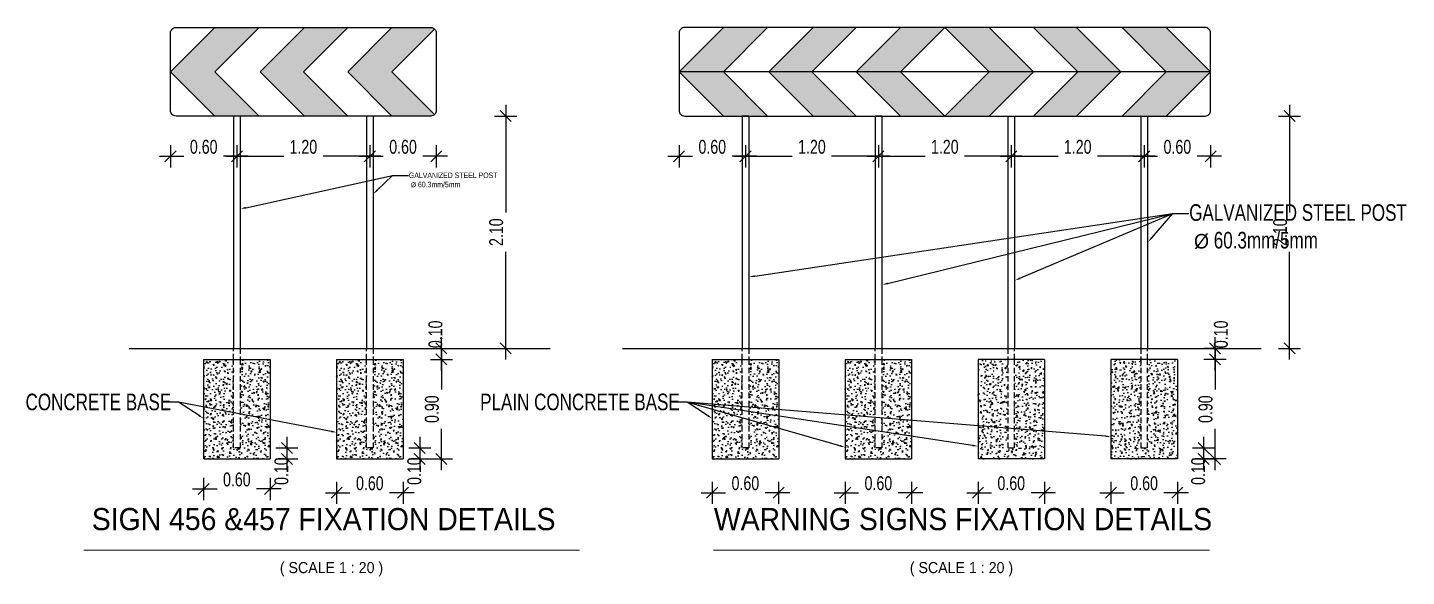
# Model space of a CAD drawing. Header units: metres. Extents: x 427982 to 431722, y 2905273 to 2906993.
# Drawn here: x 430946.5 to 431195.6, y 2905511 to 2905610.2 of the extents above; entities that cross this region are included whole.
import ezdxf
from ezdxf import colors
from ezdxf.entities.mleader import LeaderData, LeaderLine
from ezdxf.lldxf.tags import DXFTag
from ezdxf.math import Vec2, Vec3

# ---------------------------------------------------------------- set-up
doc = ezdxf.new("R2010")
doc.units = ezdxf.units.M
doc.linetypes.add('DASHED', pattern=[0.75, 0.5, -0.25])
doc.linetypes.add('TI-620 150-200', pattern=[2, 1, -1])
for name, color, linetype in [('TI-Dim 1000', 7, 'Continuous'), ('TI-MARKING', 7, 'Continuous'), ('TI-Text', 7, 'TI_PV'), ('TI-Veiw Ports', 3, 'Continuous')]:
    doc.layers.add(name, color=color, linetype=linetype)
doc.styles.add('DIM', font='simplex.shx')
doc.styles.add('JEREC', font='swisscl.ttf')
tags = doc.linetypes.add('TI-LE', pattern='A,66.702581,-0.059557,["L.E",DIM,S=1,R=0,X=0,Y=-0.439865],-2.345205,61.327337', length=130.43468).pattern_tags.tags
tags[6] = DXFTag(74, 10)
tags = doc.linetypes.add('TI_PV', pattern='A,48.055559,-0.517141,["P V",DIM,S=1.25,R=0,X=0,Y=-0.588432],-4.036816,22.390484', length=75).pattern_tags.tags
tags[6] = DXFTag(74, 10)
doc.dimstyles.new('TI 1000', dxfattribs={"dimtxt": 1.5, "dimasz": 1.25, "dimexe": 0.5, "dimexo": 0.5, "dimgap": 1, "dimtad": 0, "dimzin": 0, "dimdsep": 46, "dimtxsty": 'DIM', "dimblk": 'OBLIQUE', "dimcen": 0, "dimdle": 0.5, "dimclrd": 256, "dimclre": 256, "dimclrt": 256, "dimadec": 0, "dimazin": 0, "dimtfac": 1, "dimtix": 1, "dimtofl": 0, "dimtmove": 2, "dimatfit": 3, "dimldrblk": 'OBLIQUE', "dimfxl": 1, "dimfxlon": 1, "dimtvp": 0.666667, "dimtolj": 1, "dimtzin": 0, "dimlwd": -1, "dimlwe": -1, "dimarcsym": 0})
pattern_1 = [(50, (425161.2307, 2903555.1577), (2.15178055, -0.1882564), [0.225, -2.475]), (355, (425161.2307, 2903555.1577), (-0.416254, 2.2565764), [0.18, -1.98]), (100.451444, (425161.41, 2903555.142), (1.73552654, 2.06832), [0.1912206, -2.1034263]), (46.1842, (425161.2307, 2903555.7577), (3.201724, -0.4965578), [0.3375, -3.7125]), (96.635635, (425161.4975, 2903555.7164), (2.8039858, 2.9223558), [0.286831, -3.1551413]), (351.184164, (425161.2307, 2903555.7577), (2.8039858, 2.9223558), [0.27, -2.97]), (21, (425161.5307, 2903555.6077), (1.79072116, -1.20785667), [0.225, -2.475]), (326, (425161.5307, 2903555.6077), (0.729946, 2.1754501), [0.18, -1.98]), (71.451445, (425161.68, 2903555.507), (2.5206671, 0.96759346), [0.1912206, -2.1034263]), (37.5, (425161.2307, 2903555.1577), (0.03647957, 0.99868156), [0, -1.956, 0, -2.01, 0, -1.9875]), (7.5, (425161.2307, 2903555.1577), (0.78920861, 1.18323514), [0, -1.146, 0, -1.911, 0, -0.7575]), (327.5, (425160.5617, 2903555.1577), (1.60146731, -0.06766462), [0, -0.75, 0, -2.34, 0, -3.105]), (317.5, (425160.2617, 2903555.1577), (1.7495585, 0.30031495), [0, -0.975, 0, -1.554, 0, -2.205])]
pattern_2 = [(50, (425137.2307, 2903555.1577), (2.15178055, -0.1882564), [0.225, -2.475]), (355, (425137.2307, 2903555.1577), (-0.416254, 2.2565764), [0.18, -1.98]), (100.451444, (425137.41, 2903555.142), (1.73552654, 2.06832), [0.1912206, -2.1034263]), (46.1842, (425137.2307, 2903555.7577), (3.201724, -0.4965578), [0.3375, -3.7125]), (96.635635, (425137.4975, 2903555.7164), (2.8039858, 2.9223558), [0.286831, -3.1551413]), (351.184164, (425137.2307, 2903555.7577), (2.8039858, 2.9223558), [0.27, -2.97]), (21, (425137.5307, 2903555.6077), (1.79072116, -1.20785667), [0.225, -2.475]), (326, (425137.5307, 2903555.6077), (0.729946, 2.1754501), [0.18, -1.98]), (71.451445, (425137.68, 2903555.507), (2.5206671, 0.96759346), [0.1912206, -2.1034263]), (37.5, (425137.2307, 2903555.1577), (0.03647957, 0.99868156), [0, -1.956, 0, -2.01, 0, -1.9875]), (7.5, (425137.2307, 2903555.1577), (0.78920861, 1.18323514), [0, -1.146, 0, -1.911, 0, -0.7575]), (327.5, (425136.5617, 2903555.1577), (1.60146731, -0.06766462), [0, -0.75, 0, -2.34, 0, -3.105]), (317.5, (425136.2617, 2903555.1577), (1.7495585, 0.30031495), [0, -0.975, 0, -1.554, 0, -2.205])]

# ---------------------------------------------------------------- blocks, each defined once
blk = doc.blocks.new('TI-457')
at = {"layer": 'TI-MARKING', "linetype": 'TI-LE'}
h = blk.add_hatch(color=1, dxfattribs=at)
h.dxf.hatch_style = 1
h.paths.add_polyline_path([(-3.2, 1.6), (-1.6, 3.2), (-3.2, 3.2), (-4.8, 1.6), (-3.2, 0), (-1.6, 0)])
h = blk.add_hatch(color=1, dxfattribs=at)
h.dxf.hatch_style = 1
h.paths.add_polyline_path([(0, 1.6), (1.6, 3.2), (0.044, 3.2), (-1.556, 1.6), (0.044, 0), (1.6, 0)])
h = blk.add_hatch(color=1, dxfattribs=at)
h.dxf.hatch_style = 1
h.paths.add_polyline_path([(3.2, 1.6), (4.741, 3.141, 0.198912), (4.6, 3.2), (3.2, 3.2), (1.6, 1.6), (3.2, 0), (4.6, 0, 0.198912), (4.741, 0.059)])
at = {"layer": 'TI-MARKING', "linetype": 'TI-LE', "flags": 128}
for points in [[(-3.2, 3.2), (-4.8, 1.6), (-3.2, 0)], [(-1.6, 3.2), (-3.2, 1.6), (-1.6, 0)], [(0.044, 3.2), (-1.556, 1.6), (0.044, 0)], [(1.6, 3.2), (0, 1.6), (1.6, 0)], [(3.2, 3.2), (1.6, 1.6), (3.2, 0)], [(4.741, 3.141), (3.2, 1.6), (4.741, 0.059)]]:
    blk.add_lwpolyline(points, dxfattribs=at)
at = {"layer": 'TI-MARKING', "linetype": 'TI-LE'}
blk.add_lwpolyline([(-4.6, 3.2), (4.6, 3.2, -0.414214), (4.8, 3), (4.8, 0.2, -0.414214), (4.6, 0), (-4.6, 0, -0.414214), (-4.8, 0.2), (-4.8, 3, -0.414214)], format="xyb", close=True, dxfattribs=at)
blk = doc.blocks.new('TI-458')
at = {"layer": 'TI-MARKING', "linetype": 'TI-LE'}
h = blk.add_hatch(color=1, dxfattribs=at)
h.dxf.hatch_style = 1
h.paths.add_polyline_path([(-8, 1.6), (-6.4, 3.2), (-8, 3.2), (-9.6, 1.6), (-8, 0), (-6.4, 0)])
h = blk.add_hatch(color=1, dxfattribs=at)
h.dxf.hatch_style = 1
h.paths.add_polyline_path([(-4.8, 1.6), (-3.2, 3.2), (-4.756, 3.2), (-6.356, 1.6), (-4.756, 0), (-3.2, 0)])
h = blk.add_hatch(color=1, dxfattribs=at)
h.dxf.hatch_style = 1
h.paths.add_polyline_path([(-1.6, 1.6), (0, 3.2), (-1.6, 3.2), (-3.2, 1.6), (-1.6, 0), (0, 0)])
h = blk.add_hatch(color=1, dxfattribs=at)
h.dxf.hatch_style = 1
h.paths.add_polyline_path([(1.6, 1.6), (0, 0), (1.6, 0), (3.2, 1.6), (1.6, 3.2), (0, 3.2)])
h = blk.add_hatch(color=1, dxfattribs=at)
h.dxf.hatch_style = 1
h.paths.add_polyline_path([(3.2, 0), (4.756, 0), (6.356, 1.6), (4.756, 3.2), (3.2, 3.2), (4.8, 1.6)])
h = blk.add_hatch(color=1, dxfattribs=at)
h.dxf.hatch_style = 1
h.paths.add_polyline_path([(6.4, 0), (8, 0), (9.6, 1.6), (8, 3.2), (6.4, 3.2), (8, 1.6)])
at = {"layer": 'TI-MARKING', "linetype": 'TI-LE', "flags": 128}
for points in [[(-8, 3.2), (-9.6, 1.6), (-8, 0)], [(-6.4, 3.2), (-8, 1.6), (-6.4, 0)], [(-4.756, 3.2), (-6.356, 1.6), (-4.756, 0)], [(-3.2, 3.2), (-4.8, 1.6), (-3.2, 0)], [(-1.6, 3.2), (-3.2, 1.6), (-1.6, 0)], [(0, 3.2), (-1.6, 1.6), (0, 0)], [(0, 3.2), (1.6, 1.6), (0, 0)], [(1.6, 3.2), (3.2, 1.6), (1.6, 0)], [(3.2, 3.2), (4.8, 1.6), (3.2, 0)], [(4.756, 3.2), (6.356, 1.6), (4.756, 0)], [(6.4, 3.2), (8, 1.6), (6.4, 0)], [(8, 3.2), (9.6, 1.6), (8, 0)]]:
    blk.add_lwpolyline(points, dxfattribs=at)
at = {"layer": 'TI-MARKING', "linetype": 'TI-LE'}
blk.add_lwpolyline([(0, 3.2), (-9.4, 3.2, 0.414214), (-9.6, 3), (-9.6, 0.2, 0.414214), (-9.4, 0), (0, 0), (9.4, 0, 0.414214), (9.6, 0.2), (9.6, 3, 0.414214), (9.4, 3.2)], format="xyb", close=True, dxfattribs=at)
blk = doc.blocks.new('_OBLIQUE')
at = {"color": 0, "linetype": 'ByBlock'}
blk.add_line((-0.5, -0.5), (0.5, 0.5), dxfattribs=at)
blk = doc.blocks.new('*D166')
at = {"layer": 'Defpoints', "color": 0, "transparency": 16777216}
for p in [(431008.33, 2905594.2), (431008.33, 2905552.2), (431032.87, 2905552.2)]:
    blk.add_point(p, dxfattribs=at)
at = {"layer": 'TI-Dim 1000', "transparency": 16777216}
for p, q in [((431030.87, 2905594.2), (431034.87, 2905594.2)), ((431032.87, 2905596.2), (431032.87, 2905576.77)), ((431032.87, 2905550.2), (431032.87, 2905569.62)), ((431030.87, 2905552.2), (431034.87, 2905552.2))]:
    blk.add_line(p, q, dxfattribs=at)
at = {"layer": 'TI-Dim 1000', "transparency": 16777216, "xscale": 2, "yscale": 2, "zscale": 2}
for p, rotation in [((431032.87, 2905594.2), 90), ((431032.87, 2905552.2), 270)]:
    blk.add_blockref('_OBLIQUE', p, dxfattribs=dict(at, rotation=rotation))
at = {"layer": 'TI-Dim 1000', "transparency": 16777216, "insert": (431031.16, 2905573.2), "char_height": 2.5, "attachment_point": 5, "rotation": 90, "style": 'JEREC'}
blk.add_mtext('\\A1;2.10', dxfattribs=at)
blk = doc.blocks.new('*D167')
at = {"layer": 'Defpoints', "color": 0, "transparency": 16777216}
for p in [(431018.54, 2905552.2), (431021.26, 2905552.2), (431018.54, 2905550.2)]:
    blk.add_point(p, dxfattribs=at)
at = {"layer": 'TI-Dim 1000', "transparency": 16777216}
for p, q in [((431021.26, 2905548.2), (431021.26, 2905554.2)), ((431019.26, 2905552.2), (431023.26, 2905552.2)), ((431019.26, 2905550.2), (431023.26, 2905550.2))]:
    blk.add_line(p, q, dxfattribs=at)
at = {"layer": 'TI-Dim 1000', "transparency": 16777216, "xscale": 2, "yscale": 2, "zscale": 2}
for p, rotation in [((431021.26, 2905552.2), 90), ((431021.26, 2905550.2), 270)]:
    blk.add_blockref('_OBLIQUE', p, dxfattribs=dict(at, rotation=rotation))
at = {"layer": 'TI-Dim 1000', "transparency": 16777216, "insert": (431020.19, 2905554.73), "char_height": 2.5, "attachment_point": 5, "rotation": 90, "style": 'JEREC'}
blk.add_mtext('\\A1;0.10', dxfattribs=at)
blk = doc.blocks.new('*D168')
at = {"layer": 'Defpoints', "color": 0, "transparency": 16777216}
for p in [(431018.54, 2905550.2), (431018.54, 2905532.2), (431021.26, 2905532.2)]:
    blk.add_point(p, dxfattribs=at)
at = {"layer": 'TI-Dim 1000', "transparency": 16777216}
for p, q in [((431021.26, 2905552.2), (431021.26, 2905544.78)), ((431019.26, 2905550.2), (431023.26, 2905550.2)), ((431021.26, 2905530.2), (431021.26, 2905537.62)), ((431019.26, 2905532.2), (431023.26, 2905532.2))]:
    blk.add_line(p, q, dxfattribs=at)
at = {"layer": 'TI-Dim 1000', "transparency": 16777216, "xscale": 2, "yscale": 2, "zscale": 2}
for p, rotation in [((431021.26, 2905550.2), 90), ((431021.26, 2905532.2), 270)]:
    blk.add_blockref('_OBLIQUE', p, dxfattribs=dict(at, rotation=rotation))
at = {"layer": 'TI-Dim 1000', "transparency": 16777216, "insert": (431019.55, 2905541.2), "char_height": 2.5, "attachment_point": 5, "rotation": 90, "style": 'JEREC'}
blk.add_mtext('\\A1;0.90', dxfattribs=at)
blk = doc.blocks.new('*D232')
at = {"layer": 'Defpoints', "color": 0, "transparency": 16777216}
for p in [(431008.93, 2905534.2), (431008.93, 2905532.2), (431017.35, 2905532.2)]:
    blk.add_point(p, dxfattribs=at)
at = {"layer": 'TI-Dim 1000', "transparency": 16777216}
for p, q in [((431015.35, 2905534.2), (431019.35, 2905534.2)), ((431017.35, 2905536.2), (431017.35, 2905530.2)), ((431015.35, 2905532.2), (431019.35, 2905532.2))]:
    blk.add_line(p, q, dxfattribs=at)
at = {"layer": 'TI-Dim 1000', "transparency": 16777216, "xscale": 2, "yscale": 2, "zscale": 2}
for p, rotation in [((431017.35, 2905534.2), 90), ((431017.35, 2905532.2), 270)]:
    blk.add_blockref('_OBLIQUE', p, dxfattribs=dict(at, rotation=rotation))
at = {"layer": 'TI-Dim 1000', "transparency": 16777216, "insert": (431016.37, 2905530), "char_height": 2.5, "attachment_point": 5, "rotation": 90, "style": 'JEREC'}
blk.add_mtext('\\A1;0.10', dxfattribs=at)
blk = doc.blocks.new('*D233')
at = {"layer": 'Defpoints', "color": 0, "transparency": 16777216}
for p in [(430984.93, 2905534.2), (430984.93, 2905532.2), (430993.35, 2905532.2)]:
    blk.add_point(p, dxfattribs=at)
at = {"layer": 'TI-Dim 1000', "transparency": 16777216}
for p, q in [((430991.35, 2905534.2), (430995.35, 2905534.2)), ((430993.35, 2905536.2), (430993.35, 2905530.2)), ((430991.35, 2905532.2), (430995.35, 2905532.2))]:
    blk.add_line(p, q, dxfattribs=at)
at = {"layer": 'TI-Dim 1000', "transparency": 16777216, "xscale": 2, "yscale": 2, "zscale": 2}
for p, rotation in [((430993.35, 2905534.2), 90), ((430993.35, 2905532.2), 270)]:
    blk.add_blockref('_OBLIQUE', p, dxfattribs=dict(at, rotation=rotation))
at = {"layer": 'TI-Dim 1000', "transparency": 16777216, "insert": (430992.37, 2905530), "char_height": 2.5, "attachment_point": 5, "rotation": 90, "style": 'JEREC'}
blk.add_mtext('\\A1;0.10', dxfattribs=at)
blk = doc.blocks.new('*D234')
at = {"layer": 'Defpoints', "color": 0, "transparency": 16777216}
for p in [(431020.33, 2905602.2), (431008.33, 2905594.2), (431008.33, 2905586.92)]:
    blk.add_point(p, dxfattribs=at)
at = {"layer": 'TI-Dim 1000', "transparency": 16777216}
for p, q in [((431008.33, 2905588.92), (431008.33, 2905584.92)), ((431020.33, 2905588.92), (431020.33, 2905584.92)), ((431006.33, 2905586.92), (431010.75, 2905586.92)), ((431022.33, 2905586.92), (431017.91, 2905586.92))]:
    blk.add_line(p, q, dxfattribs=at)
at = {"layer": 'TI-Dim 1000', "transparency": 16777216, "xscale": 2, "yscale": 2, "zscale": 2, "rotation": 180}
blk.add_blockref('_OBLIQUE', (431008.33, 2905586.92), dxfattribs=at)
at = {"layer": 'TI-Dim 1000', "transparency": 16777216, "xscale": 2, "yscale": 2, "zscale": 2}
blk.add_blockref('_OBLIQUE', (431020.33, 2905586.92), dxfattribs=at)
at = {"layer": 'TI-Dim 1000', "transparency": 16777216, "insert": (431014.33, 2905588.62), "char_height": 2.5, "attachment_point": 5, "style": 'JEREC'}
blk.add_mtext('\\A1;0.60', dxfattribs=at)
blk = doc.blocks.new('*D235')
at = {"layer": 'Defpoints', "color": 0, "transparency": 16777216}
for p in [(430984.33, 2905594.2), (431008.33, 2905594.2), (430984.33, 2905586.92)]:
    blk.add_point(p, dxfattribs=at)
at = {"layer": 'TI-Dim 1000', "transparency": 16777216}
for p, q in [((430984.33, 2905588.92), (430984.33, 2905584.92)), ((431008.33, 2905588.92), (431008.33, 2905584.92)), ((430982.33, 2905586.92), (430992.78, 2905586.92)), ((431010.33, 2905586.92), (430999.88, 2905586.92))]:
    blk.add_line(p, q, dxfattribs=at)
at = {"layer": 'TI-Dim 1000', "transparency": 16777216, "xscale": 2, "yscale": 2, "zscale": 2, "rotation": 180}
blk.add_blockref('_OBLIQUE', (430984.33, 2905586.92), dxfattribs=at)
at = {"layer": 'TI-Dim 1000', "transparency": 16777216, "xscale": 2, "yscale": 2, "zscale": 2}
blk.add_blockref('_OBLIQUE', (431008.33, 2905586.92), dxfattribs=at)
at = {"layer": 'TI-Dim 1000', "transparency": 16777216, "insert": (430996.33, 2905588.62), "char_height": 2.5, "attachment_point": 5, "style": 'JEREC'}
blk.add_mtext('\\A1;1.20', dxfattribs=at)
blk = doc.blocks.new('*D236')
at = {"layer": 'Defpoints', "color": 0, "transparency": 16777216}
for p in [(430972.33, 2905602.2), (430984.33, 2905594.2), (430972.33, 2905586.92)]:
    blk.add_point(p, dxfattribs=at)
at = {"layer": 'TI-Dim 1000', "transparency": 16777216}
for p, q in [((430972.33, 2905588.92), (430972.33, 2905584.92)), ((430984.33, 2905588.92), (430984.33, 2905584.92)), ((430970.33, 2905586.92), (430974.75, 2905586.92)), ((430986.33, 2905586.92), (430981.91, 2905586.92))]:
    blk.add_line(p, q, dxfattribs=at)
at = {"layer": 'TI-Dim 1000', "transparency": 16777216, "xscale": 2, "yscale": 2, "zscale": 2, "rotation": 180}
blk.add_blockref('_OBLIQUE', (430972.33, 2905586.92), dxfattribs=at)
at = {"layer": 'TI-Dim 1000', "transparency": 16777216, "xscale": 2, "yscale": 2, "zscale": 2}
blk.add_blockref('_OBLIQUE', (430984.33, 2905586.92), dxfattribs=at)
at = {"layer": 'TI-Dim 1000', "transparency": 16777216, "insert": (430978.33, 2905588.62), "char_height": 2.5, "attachment_point": 5, "style": 'JEREC'}
blk.add_mtext('\\A1;0.60', dxfattribs=at)
blk = doc.blocks.new('*D237')
at = {"layer": 'Defpoints', "color": 0, "transparency": 16777216}
for p in [(431076.18, 2905594.2), (431100.18, 2905594.2), (431076.18, 2905586.92)]:
    blk.add_point(p, dxfattribs=at)
at = {"layer": 'TI-Dim 1000', "transparency": 16777216}
for p, q in [((431076.18, 2905588.92), (431076.18, 2905584.92)), ((431100.18, 2905588.92), (431100.18, 2905584.92)), ((431074.18, 2905586.92), (431084.64, 2905586.92)), ((431102.18, 2905586.92), (431091.73, 2905586.92))]:
    blk.add_line(p, q, dxfattribs=at)
at = {"layer": 'TI-Dim 1000', "transparency": 16777216, "xscale": 2, "yscale": 2, "zscale": 2, "rotation": 180}
blk.add_blockref('_OBLIQUE', (431076.18, 2905586.92), dxfattribs=at)
at = {"layer": 'TI-Dim 1000', "transparency": 16777216, "xscale": 2, "yscale": 2, "zscale": 2}
blk.add_blockref('_OBLIQUE', (431100.18, 2905586.92), dxfattribs=at)
at = {"layer": 'TI-Dim 1000', "transparency": 16777216, "insert": (431088.18, 2905588.62), "char_height": 2.5, "attachment_point": 5, "style": 'JEREC'}
blk.add_mtext('\\A1;1.20', dxfattribs=at)
blk = doc.blocks.new('*D238')
at = {"layer": 'Defpoints', "color": 0, "transparency": 16777216}
for p in [(431064.18, 2905602.2), (431076.18, 2905594.2), (431064.18, 2905586.92)]:
    blk.add_point(p, dxfattribs=at)
at = {"layer": 'TI-Dim 1000', "transparency": 16777216}
for p, q in [((431064.18, 2905588.92), (431064.18, 2905584.92)), ((431076.18, 2905588.92), (431076.18, 2905584.92)), ((431062.18, 2905586.92), (431066.6, 2905586.92)), ((431078.18, 2905586.92), (431073.76, 2905586.92))]:
    blk.add_line(p, q, dxfattribs=at)
at = {"layer": 'TI-Dim 1000', "transparency": 16777216, "xscale": 2, "yscale": 2, "zscale": 2, "rotation": 180}
blk.add_blockref('_OBLIQUE', (431064.18, 2905586.92), dxfattribs=at)
at = {"layer": 'TI-Dim 1000', "transparency": 16777216, "xscale": 2, "yscale": 2, "zscale": 2}
blk.add_blockref('_OBLIQUE', (431076.18, 2905586.92), dxfattribs=at)
at = {"layer": 'TI-Dim 1000', "transparency": 16777216, "insert": (431070.18, 2905588.62), "char_height": 2.5, "attachment_point": 5, "style": 'JEREC'}
blk.add_mtext('\\A1;0.60', dxfattribs=at)
blk = doc.blocks.new('*D169')
at = {"layer": 'Defpoints', "color": 0, "transparency": 16777216}
for p in [(431149.91, 2905594.2), (431149.91, 2905552.2), (431174.45, 2905552.2)]:
    blk.add_point(p, dxfattribs=at)
at = {"layer": 'TI-Dim 1000', "transparency": 16777216}
for p, q in [((431172.45, 2905594.2), (431176.45, 2905594.2)), ((431174.45, 2905596.2), (431174.45, 2905576.77)), ((431174.45, 2905550.2), (431174.45, 2905569.62)), ((431172.45, 2905552.2), (431176.45, 2905552.2))]:
    blk.add_line(p, q, dxfattribs=at)
at = {"layer": 'TI-Dim 1000', "transparency": 16777216, "xscale": 2, "yscale": 2, "zscale": 2}
for p, rotation in [((431174.45, 2905594.2), 90), ((431174.45, 2905552.2), 270)]:
    blk.add_blockref('_OBLIQUE', p, dxfattribs=dict(at, rotation=rotation))
at = {"layer": 'TI-Dim 1000', "transparency": 16777216, "insert": (431172.75, 2905573.2), "char_height": 2.5, "attachment_point": 5, "rotation": 90, "style": 'JEREC'}
blk.add_mtext('\\A1;2.10', dxfattribs=at)
blk = doc.blocks.new('*D170')
at = {"layer": 'Defpoints', "color": 0, "transparency": 16777216}
for p in [(431150.51, 2905534.2), (431150.51, 2905532.2), (431158.93, 2905532.2)]:
    blk.add_point(p, dxfattribs=at)
at = {"layer": 'TI-Dim 1000', "transparency": 16777216}
for p, q in [((431156.93, 2905534.2), (431160.93, 2905534.2)), ((431158.93, 2905536.2), (431158.93, 2905530.2)), ((431156.93, 2905532.2), (431160.93, 2905532.2))]:
    blk.add_line(p, q, dxfattribs=at)
at = {"layer": 'TI-Dim 1000', "transparency": 16777216, "xscale": 2, "yscale": 2, "zscale": 2}
for p, rotation in [((431158.93, 2905534.2), 90), ((431158.93, 2905532.2), 270)]:
    blk.add_blockref('_OBLIQUE', p, dxfattribs=dict(at, rotation=rotation))
at = {"layer": 'TI-Dim 1000', "transparency": 16777216, "insert": (431157.95, 2905530), "char_height": 2.5, "attachment_point": 5, "rotation": 90, "style": 'JEREC'}
blk.add_mtext('\\A1;0.10', dxfattribs=at)
blk = doc.blocks.new('*D171')
at = {"layer": 'Defpoints', "color": 0, "transparency": 16777216}
for p in [(431160.98, 2905552.2), (431163.71, 2905552.2), (431163.71, 2905550.2)]:
    blk.add_point(p, dxfattribs=at)
at = {"layer": 'TI-Dim 1000', "transparency": 16777216}
for p, q in [((431160.98, 2905548.2), (431160.98, 2905554.2)), ((431162.98, 2905552.2), (431158.98, 2905552.2)), ((431162.98, 2905550.2), (431158.98, 2905550.2))]:
    blk.add_line(p, q, dxfattribs=at)
at = {"layer": 'TI-Dim 1000', "transparency": 16777216, "xscale": 2, "yscale": 2, "zscale": 2}
for p, rotation in [((431160.98, 2905552.2), 90), ((431160.98, 2905550.2), 270)]:
    blk.add_blockref('_OBLIQUE', p, dxfattribs=dict(at, rotation=rotation))
at = {"layer": 'TI-Dim 1000', "transparency": 16777216, "insert": (431162.05, 2905554.73), "char_height": 2.5, "attachment_point": 5, "rotation": 90, "style": 'JEREC'}
blk.add_mtext('\\A1;0.10', dxfattribs=at)
blk = doc.blocks.new('*D172')
at = {"layer": 'Defpoints', "color": 0, "transparency": 16777216}
for p in [(431163.71, 2905550.2), (431160.98, 2905532.2), (431163.71, 2905532.2)]:
    blk.add_point(p, dxfattribs=at)
at = {"layer": 'TI-Dim 1000', "transparency": 16777216}
for p, q in [((431160.98, 2905552.2), (431160.98, 2905544.78)), ((431162.98, 2905550.2), (431158.98, 2905550.2)), ((431160.98, 2905530.2), (431160.98, 2905537.62)), ((431162.98, 2905532.2), (431158.98, 2905532.2))]:
    blk.add_line(p, q, dxfattribs=at)
at = {"layer": 'TI-Dim 1000', "transparency": 16777216, "xscale": 2, "yscale": 2, "zscale": 2}
for p, rotation in [((431160.98, 2905550.2), 90), ((431160.98, 2905532.2), 270)]:
    blk.add_blockref('_OBLIQUE', p, dxfattribs=dict(at, rotation=rotation))
at = {"layer": 'TI-Dim 1000', "transparency": 16777216, "insert": (431159.28, 2905541.2), "char_height": 2.5, "attachment_point": 5, "rotation": 90, "style": 'JEREC'}
blk.add_mtext('\\A1;0.90', dxfattribs=at)
blk = doc.blocks.new('*D239')
at = {"layer": 'Defpoints', "color": 0, "transparency": 16777216}
for p in [(431100.18, 2905594.2), (431124.18, 2905594.2), (431124.18, 2905586.92)]:
    blk.add_point(p, dxfattribs=at)
at = {"layer": 'TI-Dim 1000', "transparency": 16777216}
for p, q in [((431100.18, 2905588.92), (431100.18, 2905584.92)), ((431124.18, 2905588.92), (431124.18, 2905584.92)), ((431098.18, 2905586.92), (431108.64, 2905586.92)), ((431126.18, 2905586.92), (431115.73, 2905586.92))]:
    blk.add_line(p, q, dxfattribs=at)
at = {"layer": 'TI-Dim 1000', "transparency": 16777216, "xscale": 2, "yscale": 2, "zscale": 2, "rotation": 180}
blk.add_blockref('_OBLIQUE', (431100.18, 2905586.92), dxfattribs=at)
at = {"layer": 'TI-Dim 1000', "transparency": 16777216, "xscale": 2, "yscale": 2, "zscale": 2}
blk.add_blockref('_OBLIQUE', (431124.18, 2905586.92), dxfattribs=at)
at = {"layer": 'TI-Dim 1000', "transparency": 16777216, "insert": (431112.18, 2905588.62), "char_height": 2.5, "attachment_point": 5, "style": 'JEREC'}
blk.add_mtext('\\A1;1.20', dxfattribs=at)
blk = doc.blocks.new('*D240')
at = {"layer": 'Defpoints', "color": 0, "transparency": 16777216}
for p in [(431124.18, 2905594.2), (431148.18, 2905594.2), (431148.18, 2905586.92)]:
    blk.add_point(p, dxfattribs=at)
at = {"layer": 'TI-Dim 1000', "transparency": 16777216}
for p, q in [((431124.18, 2905588.92), (431124.18, 2905584.92)), ((431148.18, 2905588.92), (431148.18, 2905584.92)), ((431122.18, 2905586.92), (431132.64, 2905586.92)), ((431150.18, 2905586.92), (431139.73, 2905586.92))]:
    blk.add_line(p, q, dxfattribs=at)
at = {"layer": 'TI-Dim 1000', "transparency": 16777216, "xscale": 2, "yscale": 2, "zscale": 2, "rotation": 180}
blk.add_blockref('_OBLIQUE', (431124.18, 2905586.92), dxfattribs=at)
at = {"layer": 'TI-Dim 1000', "transparency": 16777216, "xscale": 2, "yscale": 2, "zscale": 2}
blk.add_blockref('_OBLIQUE', (431148.18, 2905586.92), dxfattribs=at)
at = {"layer": 'TI-Dim 1000', "transparency": 16777216, "insert": (431136.18, 2905588.62), "char_height": 2.5, "attachment_point": 5, "style": 'JEREC'}
blk.add_mtext('\\A1;1.20', dxfattribs=at)
blk = doc.blocks.new('*D241')
at = {"layer": 'Defpoints', "color": 0, "transparency": 16777216}
for p in [(431160.18, 2905597.55), (431148.18, 2905594.2), (431160.18, 2905586.92)]:
    blk.add_point(p, dxfattribs=at)
at = {"layer": 'TI-Dim 1000', "transparency": 16777216}
for p, q in [((431148.18, 2905588.92), (431148.18, 2905584.92)), ((431160.18, 2905588.92), (431160.18, 2905584.92)), ((431146.18, 2905586.92), (431150.6, 2905586.92)), ((431162.18, 2905586.92), (431157.76, 2905586.92))]:
    blk.add_line(p, q, dxfattribs=at)
at = {"layer": 'TI-Dim 1000', "transparency": 16777216, "xscale": 2, "yscale": 2, "zscale": 2, "rotation": 180}
blk.add_blockref('_OBLIQUE', (431148.18, 2905586.92), dxfattribs=at)
at = {"layer": 'TI-Dim 1000', "transparency": 16777216, "xscale": 2, "yscale": 2, "zscale": 2}
blk.add_blockref('_OBLIQUE', (431160.18, 2905586.92), dxfattribs=at)
at = {"layer": 'TI-Dim 1000', "transparency": 16777216, "insert": (431154.18, 2905588.62), "char_height": 2.5, "attachment_point": 5, "style": 'JEREC'}
blk.add_mtext('\\A1;0.60', dxfattribs=at)
blk = doc.blocks.new('*D179')
at = {"layer": 'Defpoints', "color": 0, "transparency": 16777216}
for p in [(430978.31, 2905532.88), (430990.31, 2905532.88), (430978.31, 2905526.78)]:
    blk.add_point(p, dxfattribs=at)
at = {"layer": 'TI-Dim 1000', "transparency": 16777216}
for p, q in [((430976.31, 2905526.78), (430980.73, 2905526.78)), ((430978.31, 2905528.78), (430978.31, 2905524.78)), ((430992.31, 2905526.78), (430987.89, 2905526.78)), ((430990.31, 2905528.78), (430990.31, 2905524.78))]:
    blk.add_line(p, q, dxfattribs=at)
at = {"layer": 'TI-Dim 1000', "transparency": 16777216, "xscale": 2, "yscale": 2, "zscale": 2, "rotation": 180}
blk.add_blockref('_OBLIQUE', (430978.31, 2905526.78), dxfattribs=at)
at = {"layer": 'TI-Dim 1000', "transparency": 16777216, "xscale": 2, "yscale": 2, "zscale": 2}
blk.add_blockref('_OBLIQUE', (430990.31, 2905526.78), dxfattribs=at)
at = {"layer": 'TI-Dim 1000', "transparency": 16777216, "insert": (430984.31, 2905528.48), "char_height": 2.5, "attachment_point": 5, "style": 'JEREC'}
blk.add_mtext('\\A1;0.60', dxfattribs=at)
blk = doc.blocks.new('*D180')
at = {"layer": 'Defpoints', "color": 0, "transparency": 16777216}
for p in [(431002.33, 2905532.2), (431014.33, 2905532.2), (431002.33, 2905526.09)]:
    blk.add_point(p, dxfattribs=at)
at = {"layer": 'TI-Dim 1000', "transparency": 16777216}
for p, q in [((431002.33, 2905528.09), (431002.33, 2905524.09)), ((431014.33, 2905528.09), (431014.33, 2905524.09)), ((431000.33, 2905526.09), (431004.75, 2905526.09)), ((431016.33, 2905526.09), (431011.91, 2905526.09))]:
    blk.add_line(p, q, dxfattribs=at)
at = {"layer": 'TI-Dim 1000', "transparency": 16777216, "xscale": 2, "yscale": 2, "zscale": 2, "rotation": 180}
blk.add_blockref('_OBLIQUE', (431002.33, 2905526.09), dxfattribs=at)
at = {"layer": 'TI-Dim 1000', "transparency": 16777216, "xscale": 2, "yscale": 2, "zscale": 2}
blk.add_blockref('_OBLIQUE', (431014.33, 2905526.09), dxfattribs=at)
at = {"layer": 'TI-Dim 1000', "transparency": 16777216, "insert": (431008.33, 2905527.8), "char_height": 2.5, "attachment_point": 5, "style": 'JEREC'}
blk.add_mtext('\\A1;0.60', dxfattribs=at)
blk = doc.blocks.new('*D181')
at = {"layer": 'Defpoints', "color": 0, "transparency": 16777216}
for p in [(431142.18, 2905532.2), (431154.18, 2905532.2), (431142.18, 2905526.09)]:
    blk.add_point(p, dxfattribs=at)
at = {"layer": 'TI-Dim 1000', "transparency": 16777216}
for p, q in [((431142.18, 2905528.09), (431142.18, 2905524.09)), ((431154.18, 2905528.09), (431154.18, 2905524.09)), ((431140.18, 2905526.09), (431144.6, 2905526.09)), ((431156.18, 2905526.09), (431151.76, 2905526.09))]:
    blk.add_line(p, q, dxfattribs=at)
at = {"layer": 'TI-Dim 1000', "transparency": 16777216, "xscale": 2, "yscale": 2, "zscale": 2, "rotation": 180}
blk.add_blockref('_OBLIQUE', (431142.18, 2905526.09), dxfattribs=at)
at = {"layer": 'TI-Dim 1000', "transparency": 16777216, "xscale": 2, "yscale": 2, "zscale": 2}
blk.add_blockref('_OBLIQUE', (431154.18, 2905526.09), dxfattribs=at)
at = {"layer": 'TI-Dim 1000', "transparency": 16777216, "insert": (431148.18, 2905527.8), "char_height": 2.5, "attachment_point": 5, "style": 'JEREC'}
blk.add_mtext('\\A1;0.60', dxfattribs=at)
blk = doc.blocks.new('*D173')
at = {"layer": 'Defpoints', "color": 0, "transparency": 16777216}
for p in [(431118.18, 2905532.2), (431130.18, 2905532.2), (431118.18, 2905526.09)]:
    blk.add_point(p, dxfattribs=at)
at = {"layer": 'TI-Dim 1000', "transparency": 16777216}
for p, q in [((431118.18, 2905528.09), (431118.18, 2905524.09)), ((431130.18, 2905528.09), (431130.18, 2905524.09)), ((431116.18, 2905526.09), (431120.6, 2905526.09)), ((431132.18, 2905526.09), (431127.76, 2905526.09))]:
    blk.add_line(p, q, dxfattribs=at)
at = {"layer": 'TI-Dim 1000', "transparency": 16777216, "xscale": 2, "yscale": 2, "zscale": 2, "rotation": 180}
blk.add_blockref('_OBLIQUE', (431118.18, 2905526.09), dxfattribs=at)
at = {"layer": 'TI-Dim 1000', "transparency": 16777216, "xscale": 2, "yscale": 2, "zscale": 2}
blk.add_blockref('_OBLIQUE', (431130.18, 2905526.09), dxfattribs=at)
at = {"layer": 'TI-Dim 1000', "transparency": 16777216, "insert": (431124.18, 2905527.8), "char_height": 2.5, "attachment_point": 5, "style": 'JEREC'}
blk.add_mtext('\\A1;0.60', dxfattribs=at)
blk = doc.blocks.new('*D174')
at = {"layer": 'Defpoints', "color": 0, "transparency": 16777216}
for p in [(431094.18, 2905532.2), (431106.18, 2905532.2), (431094.18, 2905526.09)]:
    blk.add_point(p, dxfattribs=at)
at = {"layer": 'TI-Dim 1000', "transparency": 16777216}
for p, q in [((431094.18, 2905528.09), (431094.18, 2905524.09)), ((431106.18, 2905528.09), (431106.18, 2905524.09)), ((431092.18, 2905526.09), (431096.6, 2905526.09)), ((431108.18, 2905526.09), (431103.76, 2905526.09))]:
    blk.add_line(p, q, dxfattribs=at)
at = {"layer": 'TI-Dim 1000', "transparency": 16777216, "xscale": 2, "yscale": 2, "zscale": 2, "rotation": 180}
blk.add_blockref('_OBLIQUE', (431094.18, 2905526.09), dxfattribs=at)
at = {"layer": 'TI-Dim 1000', "transparency": 16777216, "xscale": 2, "yscale": 2, "zscale": 2}
blk.add_blockref('_OBLIQUE', (431106.18, 2905526.09), dxfattribs=at)
at = {"layer": 'TI-Dim 1000', "transparency": 16777216, "insert": (431100.18, 2905527.8), "char_height": 2.5, "attachment_point": 5, "style": 'JEREC'}
blk.add_mtext('\\A1;0.60', dxfattribs=at)
blk = doc.blocks.new('*D175')
at = {"layer": 'Defpoints', "color": 0, "transparency": 16777216}
for p in [(431070.16, 2905532.2), (431082.16, 2905532.2), (431070.16, 2905526.09)]:
    blk.add_point(p, dxfattribs=at)
at = {"layer": 'TI-Dim 1000', "transparency": 16777216}
for p, q in [((431070.16, 2905528.09), (431070.16, 2905524.09)), ((431082.16, 2905528.09), (431082.16, 2905524.09)), ((431068.16, 2905526.09), (431072.58, 2905526.09)), ((431084.16, 2905526.09), (431079.74, 2905526.09))]:
    blk.add_line(p, q, dxfattribs=at)
at = {"layer": 'TI-Dim 1000', "transparency": 16777216, "xscale": 2, "yscale": 2, "zscale": 2, "rotation": 180}
blk.add_blockref('_OBLIQUE', (431070.16, 2905526.09), dxfattribs=at)
at = {"layer": 'TI-Dim 1000', "transparency": 16777216, "xscale": 2, "yscale": 2, "zscale": 2}
blk.add_blockref('_OBLIQUE', (431082.16, 2905526.09), dxfattribs=at)
at = {"layer": 'TI-Dim 1000', "transparency": 16777216, "insert": (431076.16, 2905527.8), "char_height": 2.5, "attachment_point": 5, "style": 'JEREC'}
blk.add_mtext('\\A1;0.60', dxfattribs=at)

msp = doc.modelspace()

# ---------------------------------------------------------------- hatches: boundary and pattern name
at = {"layer": 'TI-Dim 1000'}
h = msp.add_hatch(dxfattribs=at)
h.set_pattern_fill('AR-CONC', color=256, scale=0.3)
h.set_pattern_definition([(50, (425045.3798, 2903555.1577), (2.15178055, -0.1882564), [0.225, -2.475]), (355, (425045.3798, 2903555.1577), (-0.416254, 2.2565764), [0.18, -1.98]), (100.451444, (425045.559, 2903555.142), (1.73552654, 2.06832), [0.1912206, -2.1034263]), (46.1842, (425045.3798, 2903555.7577), (3.201724, -0.4965578), [0.3375, -3.7125]), (96.635635, (425045.6466, 2903555.7164), (2.8039858, 2.9223558), [0.286831, -3.1551413]), (351.184164, (425045.3798, 2903555.7577), (2.8039858, 2.9223558), [0.27, -2.97]), (21, (425045.6798, 2903555.6077), (1.79072116, -1.20785667), [0.225, -2.475]), (326, (425045.6798, 2903555.6077), (0.729946, 2.1754501), [0.18, -1.98]), (71.451445, (425045.829, 2903555.507), (2.5206671, 0.96759346), [0.1912206, -2.1034263]), (37.5, (425045.3798, 2903555.1577), (0.03647957, 0.99868156), [0, -1.956, 0, -2.01, 0, -1.9875]), (7.5, (425045.3798, 2903555.1577), (0.78920861, 1.18323514), [0, -1.146, 0, -1.911, 0, -0.7575]), (327.5, (425044.7108, 2903555.1577), (1.60146731, -0.06766462), [0, -0.75, 0, -2.34, 0, -3.105]), (317.5, (425044.4108, 2903555.1577), (1.7495585, 0.30031495), [0, -0.975, 0, -1.554, 0, -2.205])])
h.paths.add_polyline_path([(430983.732, 2905550.196), (430978.332, 2905550.196), (430978.332, 2905532.196), (430990.332, 2905532.196), (430990.332, 2905550.196), (430984.932, 2905550.196), (430984.932, 2905534.196), (430983.732, 2905534.196)])
h = msp.add_hatch(dxfattribs=at)
h.set_pattern_fill('AR-CONC', color=256, scale=0.3)
h.set_pattern_definition([(50, (425069.3798, 2903555.1577), (2.15178055, -0.1882564), [0.225, -2.475]), (355, (425069.3798, 2903555.1577), (-0.416254, 2.2565764), [0.18, -1.98]), (100.451444, (425069.559, 2903555.142), (1.73552654, 2.06832), [0.1912206, -2.1034263]), (46.1842, (425069.3798, 2903555.7577), (3.201724, -0.4965578), [0.3375, -3.7125]), (96.635635, (425069.6466, 2903555.7164), (2.8039858, 2.9223558), [0.286831, -3.1551413]), (351.184164, (425069.3798, 2903555.7577), (2.8039858, 2.9223558), [0.27, -2.97]), (21, (425069.6798, 2903555.6077), (1.79072116, -1.20785667), [0.225, -2.475]), (326, (425069.6798, 2903555.6077), (0.729946, 2.1754501), [0.18, -1.98]), (71.451445, (425069.829, 2903555.507), (2.5206671, 0.96759346), [0.1912206, -2.1034263]), (37.5, (425069.3798, 2903555.1577), (0.03647957, 0.99868156), [0, -1.956, 0, -2.01, 0, -1.9875]), (7.5, (425069.3798, 2903555.1577), (0.78920861, 1.18323514), [0, -1.146, 0, -1.911, 0, -0.7575]), (327.5, (425068.7108, 2903555.1577), (1.60146731, -0.06766462), [0, -0.75, 0, -2.34, 0, -3.105]), (317.5, (425068.4108, 2903555.1577), (1.7495585, 0.30031495), [0, -0.975, 0, -1.554, 0, -2.205])])
h.paths.add_polyline_path([(431007.732, 2905550.196), (431002.332, 2905550.196), (431002.332, 2905532.196), (431014.332, 2905532.196), (431014.332, 2905550.196), (431008.932, 2905550.196), (431008.932, 2905534.196), (431007.732, 2905534.196)])
h = msp.add_hatch(dxfattribs=at)
h.set_pattern_fill('AR-CONC', color=256, scale=0.3)
h.set_pattern_definition(pattern_2)
h.paths.add_polyline_path([(431075.583, 2905550.196), (431070.183, 2905550.196), (431070.183, 2905532.196), (431082.183, 2905532.196), (431082.183, 2905550.196), (431076.783, 2905550.196), (431076.783, 2905534.196), (431075.583, 2905534.196)])
h = msp.add_hatch(dxfattribs=at)
h.set_pattern_fill('AR-CONC', color=256, scale=0.3)
h.set_pattern_definition(pattern_1)
h.paths.add_polyline_path([(431099.583, 2905550.196), (431094.183, 2905550.196), (431094.183, 2905532.196), (431106.183, 2905532.196), (431106.183, 2905550.196), (431100.783, 2905550.196), (431100.783, 2905534.196), (431099.583, 2905534.196)])
h = msp.add_hatch(dxfattribs=at)
h.set_pattern_fill('AR-CONC', color=256, scale=0.3)
h.set_pattern_definition(pattern_1)
h.paths.add_polyline_path([(431124.783, 2905550.196), (431130.183, 2905550.196), (431130.183, 2905532.196), (431118.183, 2905532.196), (431118.183, 2905550.196), (431123.583, 2905550.196), (431123.583, 2905534.196), (431124.783, 2905534.196)])
h = msp.add_hatch(dxfattribs=at)
h.set_pattern_fill('AR-CONC', color=256, scale=0.3)
h.set_pattern_definition(pattern_2)
h.paths.add_polyline_path([(431148.783, 2905550.196), (431154.183, 2905550.196), (431154.183, 2905532.196), (431142.183, 2905532.196), (431142.183, 2905550.196), (431147.583, 2905550.196), (431147.583, 2905534.196), (431148.783, 2905534.196)])

# ---------------------------------------------------------------- linework, layer by layer
for p, q in [((431160.183, 2905602.196), (431064.183, 2905602.196)), ((430983.732, 2905594.196), (430983.732, 2905552.196)), ((430984.932, 2905594.196), (430983.732, 2905594.196)), ((431007.732, 2905594.196), (431007.732, 2905552.196)), ((431008.932, 2905594.196), (431007.732, 2905594.196)), ((431075.583, 2905594.196), (431075.583, 2905552.196)), ((431076.783, 2905594.196), (431075.583, 2905594.196)), ((431099.583, 2905594.196), (431099.583, 2905552.196)), ((431100.783, 2905594.196), (431099.583, 2905594.196)), ((431123.583, 2905594.196), (431124.783, 2905594.196)), ((431124.783, 2905594.196), (431124.783, 2905552.196)), ((431147.583, 2905594.196), (431148.783, 2905594.196)), ((431148.783, 2905594.196), (431148.783, 2905552.196)), ((430964.84, 2905552.196), (431040.921, 2905552.196)), ((431053.949, 2905552.196), (431169.293, 2905552.196)), ((430978.312, 2905550.196), (430978.312, 2905532.196)), ((430978.332, 2905550.196), (430990.332, 2905550.196)), ((430990.332, 2905550.196), (430990.332, 2905532.196)), ((431002.332, 2905550.196), (431014.332, 2905550.196)), ((431002.332, 2905550.196), (431002.332, 2905532.196)), ((431002.332, 2905550.196), (431002.332, 2905532.196)), ((431014.332, 2905550.196), (431014.332, 2905532.196)), ((431070.163, 2905550.196), (431070.163, 2905532.196)), ((431070.183, 2905550.196), (431082.183, 2905550.196)), ((431082.183, 2905550.196), (431082.183, 2905532.196)), ((431094.183, 2905550.196), (431106.183, 2905550.196)), ((431094.183, 2905550.196), (431094.183, 2905532.196)), ((431094.183, 2905550.196), (431094.183, 2905532.196)), ((431106.183, 2905550.196), (431106.183, 2905532.196)), ((431130.183, 2905550.196), (431118.183, 2905550.196)), ((431118.183, 2905550.196), (431118.183, 2905532.196)), ((431130.183, 2905550.196), (431130.183, 2905532.196)), ((431130.183, 2905550.196), (431130.183, 2905532.196)), ((431154.183, 2905550.196), (431142.183, 2905550.196)), ((431142.183, 2905550.196), (431142.183, 2905532.196)), ((431154.203, 2905550.196), (431154.203, 2905532.196)), ((430978.332, 2905532.196), (430990.332, 2905532.196)), ((431002.332, 2905532.196), (431014.332, 2905532.196)), ((431070.183, 2905532.196), (431082.183, 2905532.196)), ((431094.183, 2905532.196), (431106.183, 2905532.196)), ((431130.183, 2905532.196), (431118.183, 2905532.196)), ((431154.183, 2905532.196), (431142.183, 2905532.196))]:
    msp.add_line(p, q, dxfattribs=at)
for points in [[(430984.932, 2905594.196), (430984.932, 2905552.196)], [(431008.932, 2905594.196), (431008.932, 2905552.196)], [(431076.783, 2905594.196), (431076.783, 2905552.196)], [(431100.783, 2905594.196), (431100.783, 2905552.196)], [(431123.583, 2905594.196), (431123.583, 2905552.196)], [(431147.583, 2905594.196), (431147.583, 2905552.196)]]:
    msp.add_lwpolyline(points, dxfattribs=at)
at = {"layer": 'TI-Dim 1000', "linetype": 'DASHED', "ltscale": 2}
for points in [[(430984.932, 2905552.196), (430984.932, 2905550.196), (430984.932, 2905534.196), (430983.732, 2905534.196), (430983.732, 2905550.196), (430983.732, 2905552.196)], [(431008.932, 2905552.196), (431008.932, 2905550.196), (431008.932, 2905534.196), (431007.732, 2905534.196), (431007.732, 2905550.196), (431007.732, 2905552.196)], [(431076.783, 2905552.196), (431076.783, 2905550.196), (431076.783, 2905534.196), (431075.583, 2905534.196), (431075.583, 2905550.196), (431075.583, 2905552.196)], [(431100.783, 2905552.196), (431100.783, 2905550.196), (431100.783, 2905534.196), (431099.583, 2905534.196), (431099.583, 2905550.196), (431099.583, 2905552.196)], [(431123.583, 2905552.196), (431123.583, 2905550.196), (431123.583, 2905534.196), (431124.783, 2905534.196), (431124.783, 2905550.196), (431124.783, 2905552.196)], [(431147.583, 2905552.196), (431147.583, 2905550.196), (431147.583, 2905534.196), (431148.783, 2905534.196), (431148.783, 2905550.196), (431148.783, 2905552.196)]]:
    msp.add_lwpolyline(points, dxfattribs=at)
at = {"layer": 'TI-Text', "linetype": 'TI-620 150-200', "const_width": 0.15, "flags": 128}
for points in [[(430956.621, 2905515.707), (431046.226, 2905515.707)], [(431070.401, 2905515.707), (431160.006, 2905515.707)]]:
    msp.add_lwpolyline(points, dxfattribs=at)

# ---------------------------------------------------------------- block references
at = {"layer": 'TI-Veiw Ports', "xscale": 5, "yscale": 5, "zscale": 5}
for name, p in [('TI-457', (430996.332, 2905594.196)), ('TI-458', (431112.183, 2905594.196))]:
    msp.add_blockref(name, p, dxfattribs=at)

# ---------------------------------------------------------------- texts
at = {"layer": 'TI-Text', "linetype": 'TI-620 150-200', "style": 'JEREC', "width": 1.25}
for s, height, p in [(' SIGN 456 &457 FIXATION DETAILS', 4, (430956.696, 2905519.326)), ('WARNING SIGNS FIXATION DETAILS', 4, (431070.476, 2905519.326)), ('( SCALE 1 : 20 )', 2, (430992.082, 2905511.563)), ('( SCALE 1 : 20 )', 2, (431105.862, 2905511.563))]:
    msp.add_text(s, height=height, dxfattribs=at).set_placement(p)

# ---------------------------------------------------------------- dimensions: what is measured, and where the dimension line sits
at = {"layer": 'TI-Dim 1000'}
for base, p1, p2, picture, middle in [((430972.332, 2905586.916), (430984.332, 2905594.196), (430972.332, 2905602.196), '*D236', (430978.332, 2905588.623)), ((431008.332, 2905586.916), (431020.332, 2905602.196), (431008.332, 2905594.196), '*D234', (431014.332, 2905588.623)), ((431064.183, 2905586.916), (431076.183, 2905594.196), (431064.183, 2905602.196), '*D238', (431070.183, 2905588.623)), ((431160.183, 2905586.916), (431148.183, 2905594.196), (431160.183, 2905597.555), '*D241', (431154.183, 2905588.623)), ((430984.332, 2905586.916), (431008.332, 2905594.196), (430984.332, 2905594.196), '*D235', (430996.332, 2905588.623)), ((431076.183, 2905586.916), (431100.183, 2905594.196), (431076.183, 2905594.196), '*D237', (431088.183, 2905588.623)), ((431124.183, 2905586.916), (431100.183, 2905594.196), (431124.183, 2905594.196), '*D239', (431112.183, 2905588.623)), ((431148.183, 2905586.916), (431124.183, 2905594.196), (431148.183, 2905594.196), '*D240', (431136.183, 2905588.623)), ((430978.312, 2905526.776), (430990.312, 2905532.882), (430978.312, 2905532.882), '*D179', (430984.312, 2905528.483)), ((431002.332, 2905526.089), (431014.332, 2905532.196), (431002.332, 2905532.196), '*D180', (431008.332, 2905527.797)), ((431070.163, 2905526.089), (431082.163, 2905532.196), (431070.163, 2905532.196), '*D175', (431076.163, 2905527.797)), ((431094.183, 2905526.089), (431106.183, 2905532.196), (431094.183, 2905532.196), '*D174', (431100.183, 2905527.797)), ((431118.183, 2905526.089), (431130.183, 2905532.196), (431118.183, 2905532.196), '*D173', (431124.183, 2905527.797)), ((431142.183, 2905526.089), (431154.183, 2905532.196), (431142.183, 2905532.196), '*D181', (431148.183, 2905527.797))]:
    dim = msp.add_linear_dim(base=base, p1=p1, p2=p2, dimstyle='TI 1000', override={"dimtxt": 2.5, "dimasz": 2, "dimexe": 2, "dimlfac": 0.05, "dimtxsty": 'JEREC', "dimdle": 2, "dimfxl": 2}, dxfattribs=at)
    dim.commit()
    dim.dimension.update_dxf_attribs({"geometry": picture, "text_midpoint": middle})
for base, p1, p2, picture, middle in [((431032.872, 2905552.196), (431008.332, 2905594.196), (431008.332, 2905552.196), '*D166', (431031.165, 2905573.196)), ((431174.452, 2905552.196), (431149.913, 2905594.196), (431149.913, 2905552.196), '*D169', (431172.745, 2905573.196)), ((431021.26, 2905532.196), (431018.535, 2905550.196), (431018.535, 2905532.196), '*D168', (431019.553, 2905541.196)), ((431160.984, 2905532.196), (431163.71, 2905550.196), (431163.71, 2905532.196), '*D172', (431159.277, 2905541.196))]:
    dim = msp.add_linear_dim(base=base, p1=p1, p2=p2, angle=90, dimstyle='TI 1000', override={"dimtxt": 2.5, "dimasz": 2, "dimexe": 2, "dimlfac": 0.05, "dimtxsty": 'JEREC', "dimdle": 2, "dimfxl": 2}, dxfattribs=at)
    dim.commit()
    dim.dimension.update_dxf_attribs({"geometry": picture, "text_midpoint": middle})
for base, p1, p2, picture, middle in [((431021.26, 2905552.196), (431018.535, 2905550.196), (431018.535, 2905552.196), '*D167', (431020.194, 2905554.729)), ((431160.984, 2905552.196), (431163.71, 2905550.196), (431163.71, 2905552.196), '*D171', (431162.051, 2905554.729)), ((430993.35, 2905532.196), (430984.932, 2905534.196), (430984.932, 2905532.196), '*D233', (430992.369, 2905529.998)), ((431017.35, 2905532.196), (431008.932, 2905534.196), (431008.932, 2905532.196), '*D232', (431016.369, 2905529.998)), ((431158.931, 2905532.196), (431150.513, 2905534.196), (431150.513, 2905532.196), '*D170', (431157.95, 2905529.998))]:
    dim = msp.add_linear_dim(base=base, p1=p1, p2=p2, angle=90, dimstyle='TI 1000', override={"dimtxt": 2.5, "dimasz": 2, "dimexe": 2, "dimlfac": 0.05, "dimtxsty": 'JEREC', "dimdle": 2, "dimfxl": 2}, dxfattribs=at)
    dim.commit()
    dim.dimension.update_dxf_attribs({"geometry": picture, "text_midpoint": middle, "dimtype": 128})

# ---------------------------------------------------------------- leaders
ml = msp.add_multileader_mtext('Standard', dxfattribs=at)
ml.set_content('GALVANIZED STEEL POST\\P {\\fAngsanaUPC|b0|i0|c0|p18;\\H0.875x;Ø} 60.3mm/5mm', color=256, style='JEREC')
ml.set_leader_properties()
ml.build(insert=Vec2(0, 0))
ml.multileader.update_dxf_attribs({"dogleg_length": 0.36, "arrow_head_size": 1})
ctx = ml.context
ctx.base_point, ctx.char_height, ctx.arrow_head_size, ctx.landing_gap_size, ctx.plane_origin = Vec3(431015.342, 2905583.42), 1, 1, 0.045, Vec3(431010.308, 2905580.095)
notes = []
notes.append((ctx, [(0, (1, 1, 0), (431012.448, 2905583.42), (1, 0), 2.894, [(0, [(431008.932, 2905580.095)], 0, []), (1, [(430984.932, 2905577.414)], 0, [])])]))
ctx.mtext.insert = Vec3(431015.387, 2905583.982)
ml = msp.add_multileader_mtext('Standard', dxfattribs=at)
ml.set_content('GALVANIZED STEEL POST\\P {\\fAngsanaUPC|b0|i0|c0|p18;\\H0.875x;Ø} 60.3mm/5mm', color=256, style='JEREC')
ml.set_leader_properties()
ml.build(insert=Vec2(0, 0))
ml.multileader.update_dxf_attribs({"dogleg_length": 0.36, "arrow_head_size": 1})
ctx = ml.context
ctx.base_point, ctx.char_height, ctx.arrow_head_size, ctx.landing_gap_size, ctx.plane_origin = Vec3(431156.273, 2905576.568), 3, 1, 0.045, Vec3(431102.26, 2905567.794)
notes.append((ctx, [(0, (1, 1, 0), (431153.379, 2905576.568), (1, 0), 2.894, [(0, [(431100.885, 2905563.697)], 0, []), (1, [(431076.885, 2905565.114)], 0, []), (2, [(431124.825, 2905564.471)], 0, []), (3, [(431148.885, 2905571.428)], 0, [])])]))
ctx.mtext.insert = Vec3(431156.318, 2905578.255)
ml = msp.add_multileader_mtext('Standard', dxfattribs=at)
ml.set_content('PLAIN CONCRETE BASE', color=256, style='JEREC')
ml.set_leader_properties()
ml.build(insert=Vec2(0, 0))
ml.multileader.update_dxf_attribs({"dogleg_length": 0.36, "arrow_head_size": 1})
ctx = ml.context
ctx.base_point, ctx.char_height, ctx.arrow_head_size, ctx.landing_gap_size, ctx.plane_origin = Vec3(430936.366, 2905542.475), 3, 1, 0.045, Vec3(430979.708, 2905539.504)
notes.append((ctx, [(1, (1, 1, 0), (430973.777, 2905542.475), (-1, 0), 2.894, [(0, [(430978.332, 2905539.504)], 0, []), (1, [(431002.332, 2905537.007)], 0, [])])]))
ctx.mtext.insert = Vec3(430936.411, 2905544.008)
ml = msp.add_multileader_mtext('Standard', dxfattribs=at)
ml.set_content('PLAIN CONCRETE BASE', color=256, style='JEREC')
ml.set_leader_properties()
ml.build(insert=Vec2(0, 0))
ml.multileader.update_dxf_attribs({"dogleg_length": 0.36, "arrow_head_size": 1})
ctx = ml.context
ctx.base_point, ctx.char_height, ctx.arrow_head_size, ctx.landing_gap_size, ctx.plane_origin = Vec3(431028.217, 2905542.475), 3, 1, 0.045, Vec3(431071.559, 2905539.504)
notes.append((ctx, [(1, (1, 1, 0), (431065.628, 2905542.475), (-1, 0), 2.894, [(0, [(431070.183, 2905539.504)], 0, []), (1, [(431094.183, 2905534.304)], 0, []), (2, [(431118.183, 2905534.497)], 0, []), (3, [(431142.183, 2905536.232)], 0, [])])]))
ctx.mtext.insert = Vec3(431028.262, 2905544.008)
for ctx, leaders in notes:
    for number, flags, end, landing, length, lines in leaders:
        leader = LeaderData()
        leader.index, (leader.has_last_leader_line, leader.has_dogleg_vector, leader.attachment_direction) = number, flags
        leader.last_leader_point, leader.dogleg_vector, leader.dogleg_length = Vec3(end), Vec3(landing), length
        for number, points, colour, breaks in lines:
            line = LeaderLine()
            line.index, line.vertices, line.color, line.breaks = number, Vec3.list(points), colors.encode_raw_color(colour), breaks
            leader.lines.append(line)
        ctx.leaders.append(leader)

doc.saveas('drawing.dxf')
